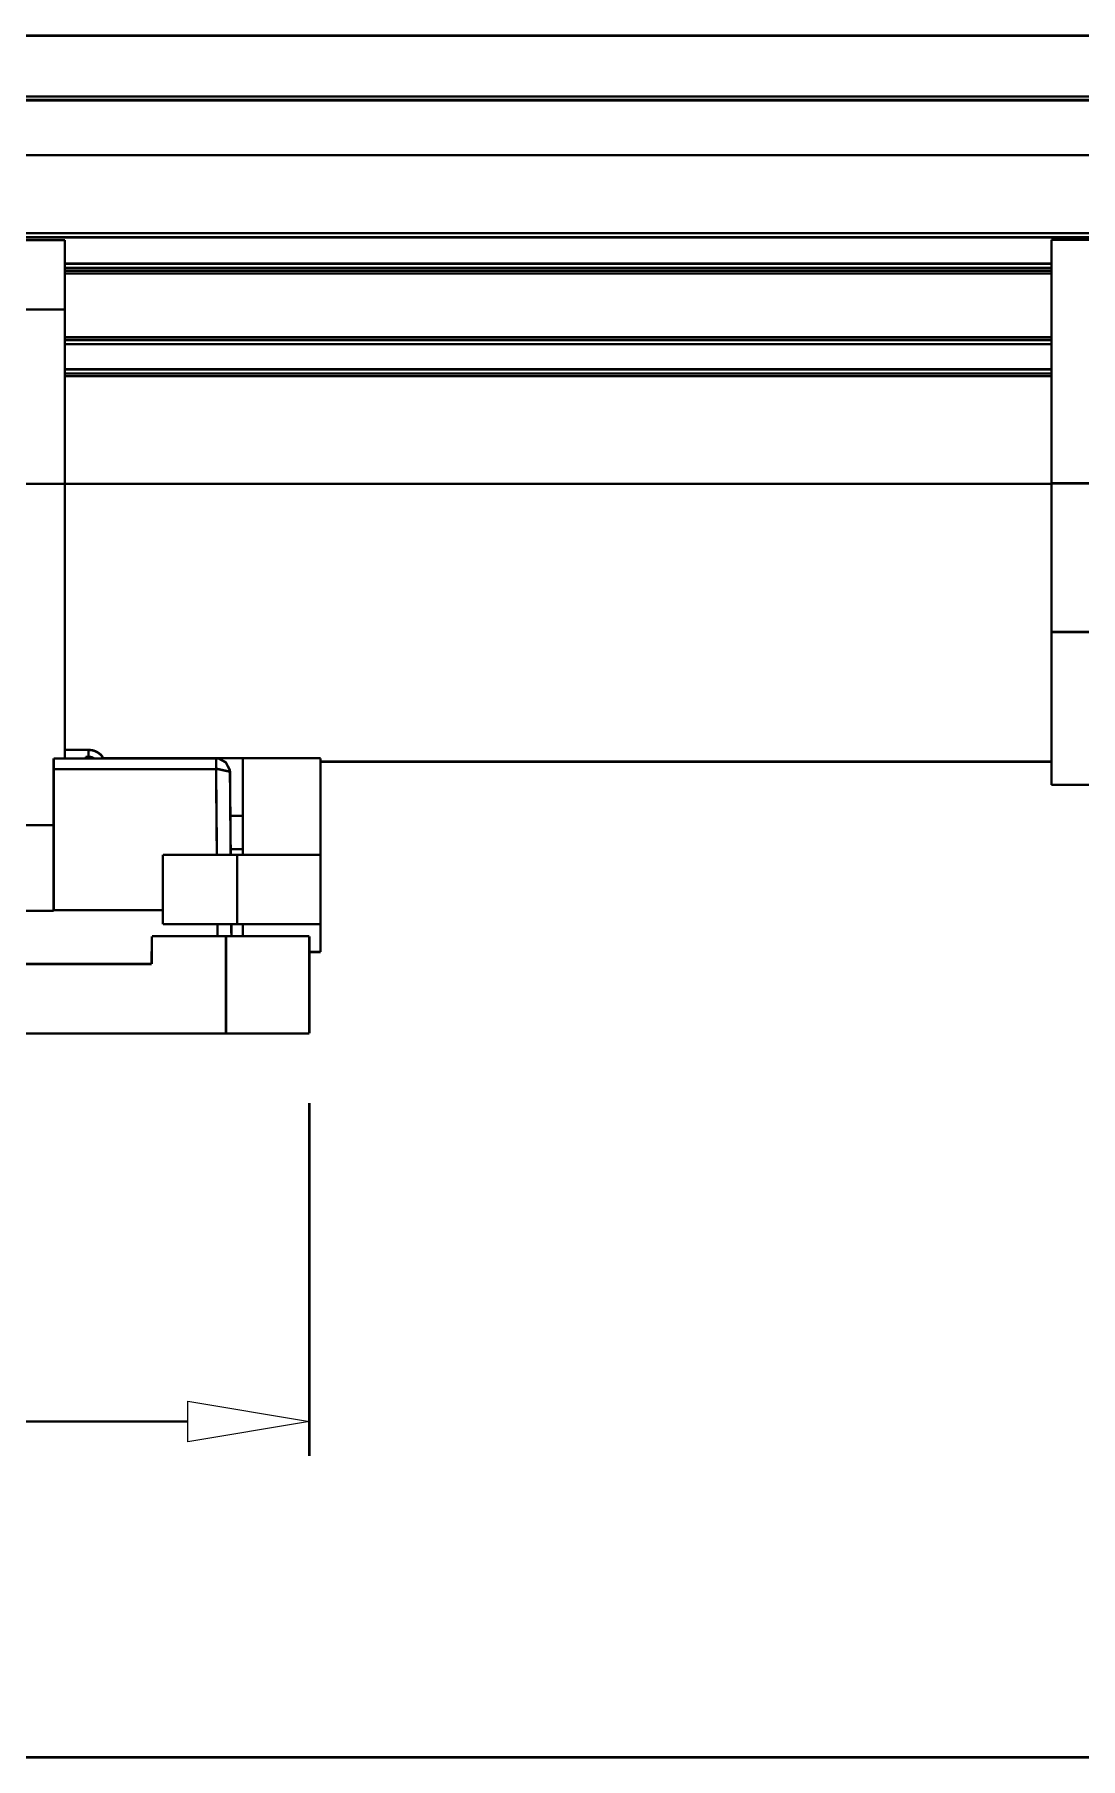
# Model space of a CAD drawing. Extents: x 0.54 to 10.46, y 0.74 to 7.76.
# Drawn here: x 4.668 to 5.853, y 4.031 to 5.984 of the extents above; entities that cross this region are included whole.
import ezdxf

# ---------------------------------------------------------------- set-up
doc = ezdxf.new("R2010")
doc.units = 0
doc.layers.get('0').update_dxf_attribs({"linetype": 'CONTINUOUS'})

msp = doc.modelspace()

# ---------------------------------------------------------------- linework, layer by layer
at = {"color": 0, "const_width": 0.00278}
for points in [[(6.48872, 5.98258), (1.84571, 5.98258)], [(6.48872, 5.90978), (1.84571, 5.90978)], [(6.48872, 5.75418), (1.84571, 5.75418)], [(4.70231, 5.75103), (4.35607, 5.75103)], [(4.70231, 5.67236), (4.70231, 5.75103)], [(5.81982, 5.75157), (5.81982, 5.47542)], [(6.48872, 5.75157), (5.81982, 5.75157)], [(5.81982, 5.71957), (4.70236, 5.71957)], [(5.81982, 5.71642), (4.70236, 5.71642)], [(4.70231, 5.67236), (4.35607, 5.67236)], [(4.70231, 5.47493), (4.70231, 5.67236)], [(4.70231, 5.63769), (5.81982, 5.63769)], [(5.81982, 5.59993), (4.70236, 5.59993)], [(4.35607, 5.47493), (4.70231, 5.47493)], [(4.70231, 5.47493), (4.70231, 5.16379)], [(5.81982, 5.47542), (5.93782, 5.47542)], [(5.81982, 5.47542), (5.81982, 5.30707)], [(5.81982, 5.30707), (5.93782, 5.30707)], [(5.81982, 5.1339), (5.81982, 5.30707)], [(4.87354, 5.16385), (4.68956, 5.16385)], [(4.68956, 5.16385), (4.68956, 5.15164)], [(4.72911, 5.1735), (4.70231, 5.1735)], [(4.72911, 5.16564), (4.72597, 5.16564)], [(4.74576, 5.16379), (4.74544, 5.16444), (4.74522, 5.16476), (4.7449, 5.16542), (4.74468, 5.16569), (4.74451, 5.16601), (4.74431, 5.16635), (4.74365, 5.16715), (4.74338, 5.16743), (4.74317, 5.16769), (4.74289, 5.16797), (4.74262, 5.16818), (4.74235, 5.16846), (4.74181, 5.16889), (4.74149, 5.16911), (4.74094, 5.16954), (4.74061, 5.16976), (4.74035, 5.16997), (4.74001, 5.17019), (4.73969, 5.17036), (4.73942, 5.17057), (4.7391, 5.17074), (4.73876, 5.17096), (4.7385, 5.17111), (4.73687, 5.17193), (4.73649, 5.17204), (4.73617, 5.17219), (4.73583, 5.17231), (4.73551, 5.17247), (4.73514, 5.17258), (4.73481, 5.17269), (4.73449, 5.17275), (4.7341, 5.17285), (4.73378, 5.17296), (4.73301, 5.17307), (4.73269, 5.17318), (4.73232, 5.17324), (4.73199, 5.17324), (4.73161, 5.17329), (4.73128, 5.17333), (4.7309, 5.17333), (4.73053, 5.17339), (4.73019, 5.17344), (4.72982, 5.17344), (4.72944, 5.1735), (4.72911, 5.1735)], [(4.90381, 5.16401), (4.74567, 5.16401)], [(4.88926, 5.14822), (4.88921, 5.15039), (4.8846, 5.15929), (4.87631, 5.16385), (4.87354, 5.16385)], [(4.99192, 5.16401), (4.90381, 5.16401)], [(4.90381, 5.16401), (4.90381, 5.05469)], [(4.99192, 5.16401), (4.99192, 5.05469)], [(4.99192, 5.1601), (5.81982, 5.1601)], [(4.87354, 5.15164), (4.68956, 5.15164)], [(4.68956, 5.15164), (4.68956, 4.99186)], [(4.88926, 5.14822), (4.88813, 5.14903), (4.87489, 5.15192), (4.87354, 5.15164)], [(4.88926, 5.14822), (4.89008, 5.05469)], [(5.81982, 5.1339), (5.93782, 5.1339)], [(4.88971, 5.09874), (4.90381, 5.09874)], [(4.68956, 5.08826), (4.33544, 5.08826)], [(4.89008, 5.06099), (4.90381, 5.06099)], [(4.81332, 4.97597), (4.81332, 5.05469)], [(4.89751, 5.05469), (4.81332, 5.05469)], [(4.89751, 4.97597), (4.89751, 5.05469)], [(4.99192, 5.05469), (4.89751, 5.05469)], [(4.99192, 5.05469), (4.99192, 4.97597)], [(4.68956, 4.9911), (4.33544, 4.9911)], [(4.68956, 4.99186), (4.68956, 4.9911)], [(4.80078, 4.96235), (4.80051, 4.93088)], [(4.88471, 4.96235), (4.80078, 4.96235)], [(4.89751, 4.97597), (4.81332, 4.97597)], [(4.88471, 4.85221), (4.88471, 4.96235)], [(4.88471, 4.96235), (4.97917, 4.96235)], [(4.89079, 4.97597), (4.8909, 4.96235)], [(4.99192, 4.97597), (4.89751, 4.97597)], [(4.90381, 4.97597), (4.90381, 4.96235)], [(4.97917, 4.85221), (4.97917, 4.96235)], [(4.99192, 4.97597), (4.99192, 4.9445)], [(4.97917, 4.9445), (4.99192, 4.9445)], [(4.80051, 4.93088), (3.50836, 4.93088)], [(3.42415, 4.85221), (4.88471, 4.85221)], [(4.88471, 4.85221), (4.97917, 4.85221)]]:
    msp.add_lwpolyline(points, dxfattribs=at)
at = {"color": 250, "const_width": 0.00278}
for points in [[(6.48872, 5.91374), (1.84571, 5.91374)], [(1.84571, 5.9094), (6.48872, 5.9094)], [(6.48872, 5.84717), (1.84571, 5.84717)], [(6.48872, 5.7589), (1.84571, 5.7589)], [(4.70231, 5.72428), (5.81982, 5.72428)], [(4.70231, 5.71326), (5.81982, 5.71326)], [(4.70231, 5.63303), (5.81982, 5.63303)], [(5.81982, 5.6409), (4.70236, 5.6409)], [(5.81982, 5.60465), (4.70236, 5.60465)], [(4.70231, 5.59679), (5.81982, 5.59679)], [(4.70231, 5.47493), (5.81982, 5.47493)], [(4.72597, 5.16564), (4.72597, 5.16385)], [(4.73286, 5.16385), (4.73253, 5.16407), (4.73236, 5.16411), (4.73226, 5.16422), (4.7321, 5.16428), (4.73193, 5.16439), (4.73178, 5.16444), (4.73161, 5.16456), (4.73139, 5.16461), (4.73122, 5.16465), (4.73107, 5.16476), (4.73025, 5.16504), (4.73004, 5.1651), (4.72987, 5.16515), (4.72971, 5.16515), (4.72954, 5.16521), (4.72933, 5.16525), (4.72917, 5.16525), (4.729, 5.16531), (4.72879, 5.16536), (4.72863, 5.16536), (4.72846, 5.16542), (4.72808, 5.16542), (4.72792, 5.16547), (4.72775, 5.16547), (4.72754, 5.16553), (4.72706, 5.16553), (4.72683, 5.16558), (4.72651, 5.16558), (4.72629, 5.16564), (4.72597, 5.16564)], [(4.72911, 5.1735), (4.72911, 5.16564)], [(4.72911, 5.16564), (4.72944, 5.16564), (4.7296, 5.16558), (4.73008, 5.16558), (4.73019, 5.16553), (4.73053, 5.16553), (4.73068, 5.16547), (4.73101, 5.16547), (4.73118, 5.16542), (4.73133, 5.16542), (4.7315, 5.16536), (4.73167, 5.16536), (4.73182, 5.16531), (4.73199, 5.16531), (4.73247, 5.16515), (4.73258, 5.16515), (4.73324, 5.16493), (4.7334, 5.16482), (4.73351, 5.16476), (4.73383, 5.16465), (4.73394, 5.16461), (4.7341, 5.1645), (4.73426, 5.16444), (4.73438, 5.16433), (4.73454, 5.16428), (4.73469, 5.16417), (4.73481, 5.16411), (4.73492, 5.16401), (4.73508, 5.16396), (4.73525, 5.16385)], [(4.87354, 5.16385), (4.87354, 5.15164)], [(4.8744, 5.05469), (4.87354, 5.15164)], [(4.81332, 4.99186), (4.68956, 4.99186)], [(4.87511, 4.97597), (4.87511, 4.97358), (4.87517, 4.9731), (4.87517, 4.96853), (4.87522, 4.9681), (4.87522, 4.96343), (4.87528, 4.96311), (4.87528, 4.96235)]]:
    msp.add_lwpolyline(points, dxfattribs=at)
at = {"color": 0, "const_width": 0.00278}
for points in [[(4.97917, 4.85221), (4.97917, 4.85221)], [(4.97917, 4.41271), (4.97917, 4.41271)]]:
    msp.add_lwpolyline(points, close=True, dxfattribs=at)
at = {"color": 9, "const_width": 0.00278}
for points in [[(4.97917, 4.77349), (4.97917, 4.37337)], [(3.46739, 4.41271), (4.84142, 4.41271)], [(1.50022, 4.03222), (6.8279, 4.03222)]]:
    msp.add_lwpolyline(points, dxfattribs=at)
at = {"color": 9}
msp.add_lwpolyline([(4.84142, 4.43565), (4.97917, 4.41271), (4.84142, 4.38976), (4.84142, 4.43565)], close=True, dxfattribs=at)

doc.saveas('drawing.dxf')
